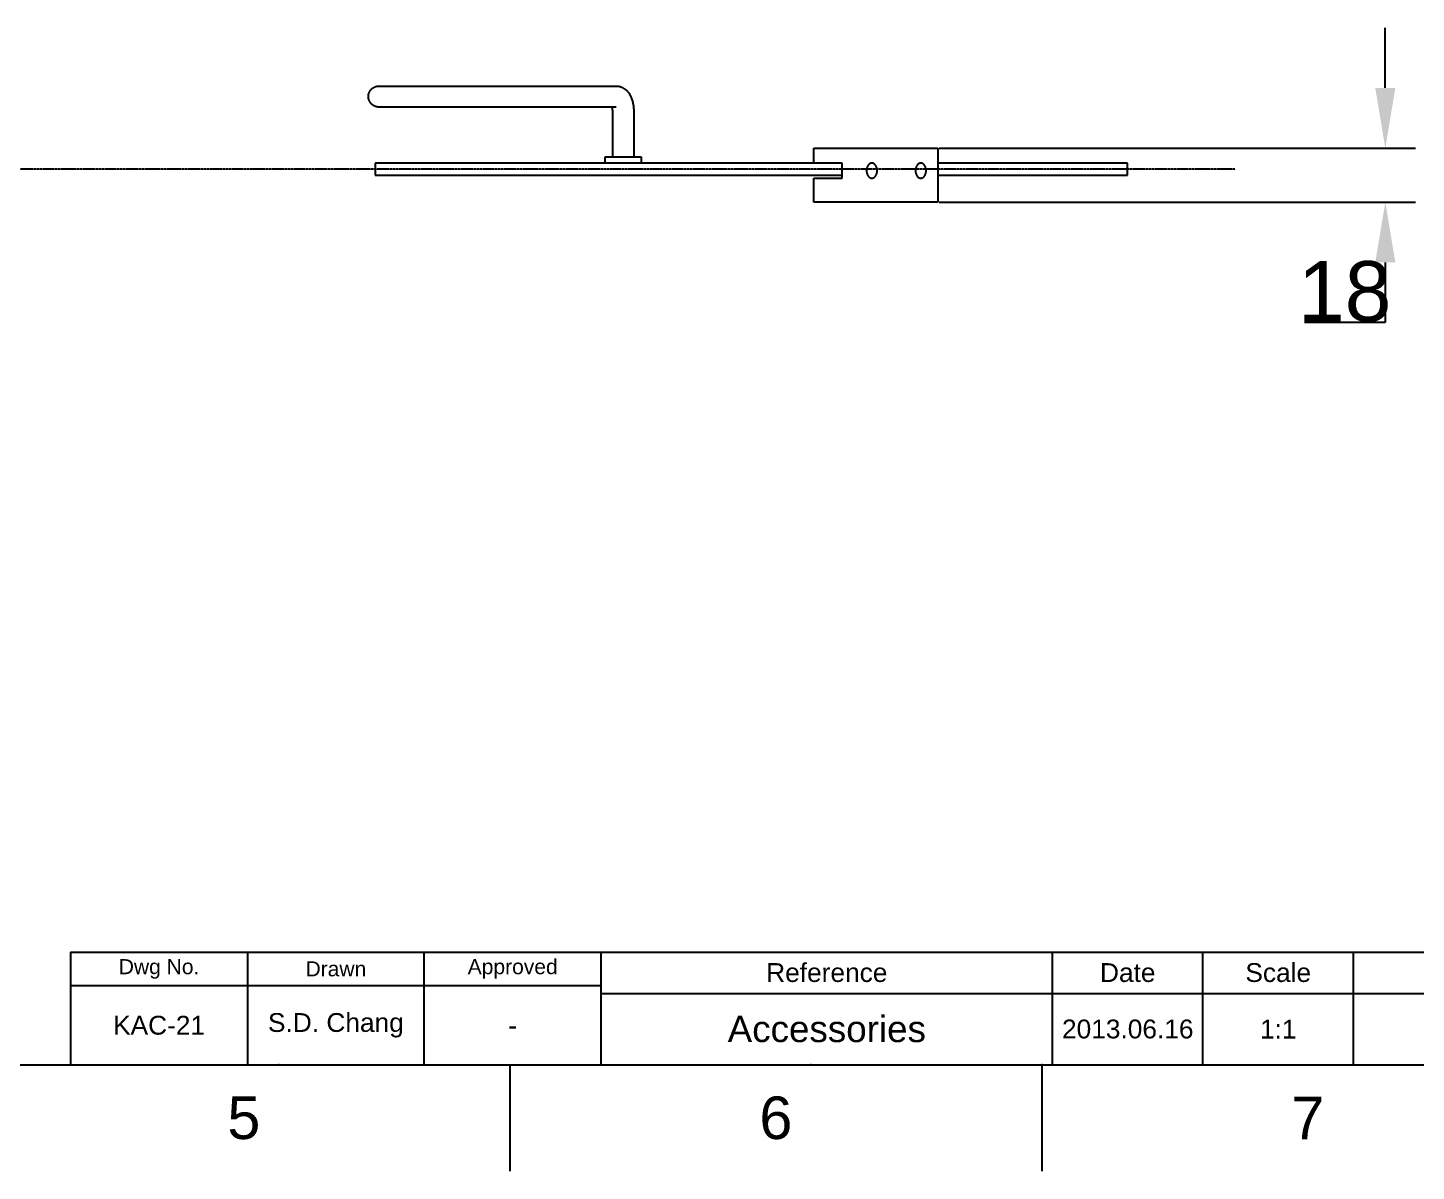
# Model space of a CAD drawing. Header units: millimetres. Extents: x 580 to 2065, y -13 to 1037.
# Drawn here: x 1338.9 to 1800.2, y -13.3 to 366.7 of the extents above; entities that cross this region are included whole.
import ezdxf

# ---------------------------------------------------------------- set-up
doc = ezdxf.new("R2010")
doc.units = ezdxf.units.MM
doc.header["$LTSCALE"] = 0.1
doc.linetypes.add('CENTER', pattern=[0.6, 0.375, -0.075, 0.075, -0.075])
for name, color, linetype in [('CEN', 1, 'CENTER'), ('DEFAULT', 7, 'Continuous'), ('FORM', 7, 'Continuous'), ('INLINE', 3, 'Continuous'), ('OUTLINE', 2, 'Continuous'), ('TEXT', 2, 'Continuous')]:
    doc.layers.add(name, color=color, linetype=linetype)
doc.styles.add('ARIAL', font='arial_0.ttf')
doc.styles.get("Standard").update_dxf_attribs({"font": 'arial_0.ttf'})
doc.dimstyles.new('DIMENSION STYLE 01', dxfattribs={"dimtxt": 20, "dimasz": 20, "dimexe": 10, "dimexo": 0.5, "dimgap": 0.09, "dimtad": 1, "dimtoh": 1, "dimdec": 0, "dimzin": 0, "dimdsep": 46, "dimtxsty": 'ARIAL', "dimcen": 0.5, "dimadec": 1, "dimazin": 0, "dimtfac": 1, "dimtdec": 4, "dimtofl": 0, "dimtmove": 0, "dimatfit": 3, "dimfxl": 1, "dimtolj": 1, "dimtzin": 0, "dimarcsym": 0})

# ---------------------------------------------------------------- blocks, each defined once
blk = doc.blocks.new('*D148')
at = {"layer": 'DEFAULT', "color": 0, "lineweight": -2, "transparency": 16777216}
for p, q in [((1789.93, 346.74), (1789.93, 366.74)), ((1641.74, 326.74), (1799.93, 326.74)), ((1641.74, 308.74), (1799.93, 308.74)), ((1789.93, 288.74), (1789.93, 268.74)), ((1789.93, 268.74), (1763.03, 268.74))]:
    blk.add_line(p, q, dxfattribs=at)
at = {"layer": 'DEFAULT', "color": 0, "transparency": 16777216}
for points in [[(1786.59, 346.74), (1793.26, 346.74), (1789.93, 326.74)], [(1786.59, 288.74), (1793.26, 288.74), (1789.93, 308.74)]]:
    blk.add_solid(points, dxfattribs=at)
at = {"layer": 'Defpoints', "color": 0, "transparency": 16777216}
for p in [(1641.24, 326.74), (1641.24, 308.74), (1789.93, 308.74)]:
    blk.add_point(p, dxfattribs=at)
at = {"layer": 'DEFAULT', "color": 0, "transparency": 16777216, "insert": (1776.43, 279.04), "char_height": 20, "attachment_point": 5, "style": 'ARIAL'}
blk.add_mtext('\\A1;18', dxfattribs=at)

msp = doc.modelspace()

# ---------------------------------------------------------------- linework, layer by layer
for p, q in [((615.21, 22.08), (2029.35, 22.08)), ((1499.05, 22.08), (1499.05, -13.27)), ((1675.82, 22.08), (1675.82, -13.27))]:
    msp.add_line(p, q)
for p in [(1422.28, 22.08), (1599.05, 22.08), (1675.82, 22.08)]:
    msp.add_point(p)
at = {"layer": 'CEN'}
msp.add_line((1740.09, 319.74), (959.51, 319.74), dxfattribs=at)
at = {"layer": 'DEFAULT'}
for p, q in [((1600.05, 321.74), (1600.05, 326.74)), ((1600.05, 326.74), (1641.24, 326.74)), ((1641.24, 326.74), (1641.24, 308.74)), ((1609.42, 321.74), (1454.29, 321.74)), ((1454.29, 321.74), (1454.29, 317.74)), ((1609.42, 321.74), (1600.05, 321.74)), ((1609.42, 317.74), (1609.42, 321.74)), ((1609.42, 316.74), (1609.42, 321.74)), ((1704.29, 321.74), (1641.24, 321.74)), ((1641.24, 321.74), (1641.24, 317.74)), ((1704.29, 317.74), (1704.29, 321.74)), ((1454.29, 317.74), (1609.42, 317.74)), ((1600.05, 308.74), (1600.05, 316.74)), ((1600.05, 316.74), (1609.42, 316.74)), ((1641.24, 317.74), (1704.29, 317.74)), ((1641.24, 308.74), (1600.05, 308.74))]:
    msp.add_line(p, q, dxfattribs=at)
at = {"layer": 'FORM'}
for p, q in [((1353.1, 59.58), (2029.35, 59.58)), ((1353.1, 59.58), (1353.1, 22.08)), ((1411.85, 59.58), (1411.85, 22.08)), ((1470.6, 22.08), (1470.6, 59.58)), ((1529.35, 22.08), (1529.35, 59.58)), ((1679.35, 22.08), (1679.35, 59.58)), ((1679.35, 22.08), (1679.35, 59.58)), ((1679.35, 22.08), (1679.35, 59.58)), ((1729.35, 22.08), (1729.35, 59.58)), ((1779.35, 22.08), (1779.35, 59.58)), ((1529.35, 48.33), (1353.1, 48.33)), ((1529.35, 45.83), (1879.35, 45.83))]:
    msp.add_line(p, q, dxfattribs=at)
at = {"layer": 'INLINE'}
for p, q in [((1452.73, 345.98), (1452.81, 346.08)), ((1452.81, 346.08), (1452.89, 346.17)), ((1452.89, 346.17), (1452.97, 346.26)), ((1452.97, 346.26), (1453.05, 346.35)), ((1453.05, 346.35), (1453.14, 346.43)), ((1453.14, 346.43), (1453.23, 346.51)), ((1453.23, 346.51), (1453.32, 346.59)), ((1453.32, 346.59), (1453.42, 346.66)), ((1453.42, 346.66), (1453.51, 346.74)), ((1453.51, 346.74), (1453.61, 346.8)), ((1453.61, 346.8), (1453.72, 346.87)), ((1453.72, 346.87), (1453.82, 346.93)), ((1453.82, 346.93), (1453.93, 346.99)), ((1453.93, 346.99), (1454.04, 347.04)), ((1454.04, 347.04), (1454.15, 347.09)), ((1454.15, 347.09), (1454.26, 347.14)), ((1454.26, 347.14), (1454.37, 347.18)), ((1454.37, 347.18), (1454.49, 347.22)), ((1454.49, 347.22), (1454.6, 347.25)), ((1454.6, 347.25), (1454.71, 347.28)), ((1454.71, 347.28), (1454.83, 347.31)), ((1454.83, 347.31), (1454.94, 347.33)), ((1454.94, 347.33), (1455.06, 347.35)), ((1455.06, 347.35), (1455.18, 347.36)), ((1455.18, 347.36), (1455.3, 347.37)), ((1455.3, 347.37), (1455.41, 347.38)), ((1455.41, 347.38), (1455.53, 347.38)), ((1455.53, 347.38), (1534.53, 347.38)), ((1534.53, 347.38), (1534.63, 347.37)), ((1534.63, 347.37), (1534.72, 347.37)), ((1534.72, 347.37), (1534.82, 347.36)), ((1534.82, 347.36), (1534.93, 347.35)), ((1534.93, 347.35), (1535.03, 347.33)), ((1535.03, 347.33), (1535.13, 347.32)), ((1535.13, 347.32), (1535.24, 347.3)), ((1535.24, 347.3), (1535.34, 347.28)), ((1535.34, 347.28), (1535.44, 347.25)), ((1535.44, 347.25), (1535.55, 347.23)), ((1535.55, 347.23), (1535.65, 347.2)), ((1535.65, 347.2), (1535.75, 347.17)), ((1535.75, 347.17), (1535.85, 347.14)), ((1535.85, 347.14), (1535.95, 347.11)), ((1535.95, 347.11), (1536.04, 347.07)), ((1536.04, 347.07), (1536.14, 347.03)), ((1536.14, 347.03), (1536.23, 346.99)), ((1536.23, 346.99), (1536.33, 346.95)), ((1536.33, 346.95), (1536.42, 346.91)), ((1536.42, 346.91), (1536.51, 346.86)), ((1536.51, 346.86), (1536.6, 346.82)), ((1536.6, 346.82), (1536.69, 346.77)), ((1536.69, 346.77), (1536.78, 346.72)), ((1536.78, 346.72), (1536.86, 346.66)), ((1536.86, 346.66), (1536.95, 346.61)), ((1536.95, 346.61), (1537.03, 346.55)), ((1537.03, 346.55), (1537.12, 346.5)), ((1537.12, 346.5), (1537.2, 346.44)), ((1537.2, 346.44), (1537.28, 346.38)), ((1537.28, 346.38), (1537.36, 346.31)), ((1537.36, 346.31), (1537.45, 346.25)), ((1537.45, 346.25), (1537.53, 346.18)), ((1537.53, 346.18), (1537.61, 346.11)), ((1537.61, 346.11), (1537.69, 346.03)), ((1537.69, 346.03), (1537.77, 345.96)), ((1452.03, 343.95), (1452.04, 344.07)), ((1452.03, 343.83), (1452.03, 343.95)), ((1452.04, 343.71), (1452.03, 343.83)), ((1452.04, 344.07), (1452.05, 344.19)), ((1452.04, 343.59), (1452.04, 343.71)), ((1452.06, 343.47), (1452.04, 343.59)), ((1452.05, 344.19), (1452.06, 344.31)), ((1452.06, 344.31), (1452.08, 344.43)), ((1452.07, 343.35), (1452.06, 343.47)), ((1452.09, 343.23), (1452.07, 343.35)), ((1452.08, 344.43), (1452.1, 344.55)), ((1452.12, 343.11), (1452.09, 343.23)), ((1452.1, 344.55), (1452.12, 344.67)), ((1452.12, 344.67), (1452.15, 344.79)), ((1452.15, 342.99), (1452.12, 343.11)), ((1452.15, 344.79), (1452.19, 344.91)), ((1452.18, 342.88), (1452.15, 342.99)), ((1452.21, 342.76), (1452.18, 342.88)), ((1452.19, 344.91), (1452.22, 345.02)), ((1452.26, 342.65), (1452.21, 342.76)), ((1452.22, 345.02), (1452.27, 345.14)), ((1452.3, 342.53), (1452.26, 342.65)), ((1452.27, 345.14), (1452.31, 345.25)), ((1452.35, 342.42), (1452.3, 342.53)), ((1452.31, 345.25), (1452.36, 345.36)), ((1452.4, 342.31), (1452.35, 342.42)), ((1452.36, 345.36), (1452.41, 345.47)), ((1452.46, 342.21), (1452.4, 342.31)), ((1452.41, 345.47), (1452.47, 345.57)), ((1452.52, 342.1), (1452.46, 342.21)), ((1452.47, 345.57), (1452.53, 345.68)), ((1452.58, 342), (1452.52, 342.1)), ((1452.53, 345.68), (1452.59, 345.78)), ((1452.65, 341.9), (1452.58, 342)), ((1452.59, 345.78), (1452.66, 345.88)), ((1452.72, 341.8), (1452.65, 341.9)), ((1452.66, 345.88), (1452.73, 345.98)), ((1452.79, 341.7), (1452.72, 341.8)), ((1452.87, 341.61), (1452.79, 341.7)), ((1452.95, 341.52), (1452.87, 341.61)), ((1453.03, 341.43), (1452.95, 341.52)), ((1453.12, 341.34), (1453.03, 341.43)), ((1537.77, 345.96), (1537.85, 345.88)), ((1537.85, 345.88), (1537.92, 345.81)), ((1537.92, 345.81), (1537.99, 345.73)), ((1537.99, 345.73), (1538.07, 345.65)), ((1538.07, 345.65), (1538.14, 345.57)), ((1538.14, 345.57), (1538.28, 345.4)), ((1538.28, 345.4), (1538.41, 345.23)), ((1538.41, 345.23), (1538.54, 345.06)), ((1538.54, 345.06), (1538.67, 344.86)), ((1538.67, 344.86), (1538.79, 344.66)), ((1538.79, 344.66), (1538.91, 344.45)), ((1538.91, 344.45), (1539.03, 344.25)), ((1539.03, 344.25), (1539.13, 344.04)), ((1539.13, 344.04), (1539.23, 343.82)), ((1539.23, 343.82), (1539.33, 343.6)), ((1539.33, 343.6), (1539.42, 343.38)), ((1539.42, 343.38), (1539.51, 343.14)), ((1539.51, 343.14), (1539.6, 342.89)), ((1539.6, 342.89), (1539.68, 342.63)), ((1539.68, 342.63), (1539.75, 342.38)), ((1539.75, 342.38), (1539.82, 342.12)), ((1539.82, 342.12), (1539.88, 341.87)), ((1539.88, 341.87), (1539.94, 341.61)), ((1539.94, 341.61), (1539.99, 341.35)), ((1453.21, 341.26), (1453.12, 341.34)), ((1453.3, 341.18), (1453.21, 341.26)), ((1453.39, 341.11), (1453.3, 341.18)), ((1453.49, 341.04), (1453.39, 341.11)), ((1453.59, 340.97), (1453.49, 341.04)), ((1453.69, 340.9), (1453.59, 340.97)), ((1453.79, 340.84), (1453.69, 340.9)), ((1453.9, 340.78), (1453.79, 340.84)), ((1454.01, 340.73), (1453.9, 340.78)), ((1454.12, 340.67), (1454.01, 340.73)), ((1454.23, 340.63), (1454.12, 340.67)), ((1454.34, 340.58), (1454.23, 340.63)), ((1454.46, 340.55), (1454.34, 340.58)), ((1454.57, 340.51), (1454.46, 340.55)), ((1454.69, 340.48), (1454.57, 340.51)), ((1454.81, 340.45), (1454.69, 340.48)), ((1454.93, 340.43), (1454.81, 340.45)), ((1455.05, 340.41), (1454.93, 340.43)), ((1455.17, 340.4), (1455.05, 340.41)), ((1455.29, 340.39), (1455.17, 340.4)), ((1455.41, 340.38), (1455.29, 340.39)), ((1455.53, 340.38), (1455.41, 340.38)), ((1534.37, 340.38), (1455.53, 340.38)), ((1533.07, 340.25), (1533.04, 340.38)), ((1533.1, 340.11), (1533.07, 340.25)), ((1533.12, 340.01), (1533.1, 340.11)), ((1533.13, 339.91), (1533.12, 340.01)), ((1533.16, 339.7), (1533.13, 339.91)), ((1533.18, 339.56), (1533.16, 339.7)), ((1533.19, 339.42), (1533.18, 339.56)), ((1533.2, 339.28), (1533.19, 339.42)), ((1533.2, 339.14), (1533.2, 339.28)), ((1533.21, 338.97), (1533.2, 339.14)), ((1533.21, 323.88), (1533.21, 338.97)), ((1539.99, 341.35), (1540.04, 341.07)), ((1540.04, 341.07), (1540.08, 340.78)), ((1540.08, 340.78), (1540.12, 340.5)), ((1540.12, 340.5), (1540.15, 340.21)), ((1540.15, 340.21), (1540.17, 339.92)), ((1540.17, 339.92), (1540.19, 339.64)), ((1540.19, 339.64), (1540.2, 339.35)), ((1540.2, 339.35), (1540.21, 323.88)), ((1530.71, 321.74), (1530.71, 323.88)), ((1530.71, 323.88), (1530.71, 323.88)), ((1530.71, 323.88), (1542.71, 323.88)), ((1542.71, 323.88), (1542.71, 321.74))]:
    msp.add_line(p, q, dxfattribs=at)
at = {"layer": 'OUTLINE'}
for p, q in [((1617.56, 319.48), (1617.55, 319.36)), ((1617.55, 319.36), (1617.55, 319.25)), ((1617.55, 319.25), (1617.55, 319.14)), ((1617.55, 319.14), (1617.56, 319.03)), ((1617.57, 319.59), (1617.56, 319.48)), ((1617.56, 319.03), (1617.57, 318.91)), ((1617.58, 319.71), (1617.57, 319.59)), ((1617.57, 318.91), (1617.58, 318.8)), ((1617.6, 319.82), (1617.58, 319.71)), ((1617.58, 318.8), (1617.6, 318.68)), ((1617.61, 319.88), (1617.6, 319.82)), ((1617.6, 318.68), (1617.61, 318.62)), ((1617.62, 319.94), (1617.61, 319.88)), ((1617.61, 318.62), (1617.62, 318.57)), ((1617.63, 320), (1617.62, 319.94)), ((1617.62, 318.57), (1617.63, 318.51)), ((1617.64, 320.06), (1617.63, 320)), ((1617.63, 318.51), (1617.64, 318.45)), ((1617.66, 320.12), (1617.64, 320.06)), ((1617.64, 318.45), (1617.66, 318.39)), ((1617.67, 320.17), (1617.66, 320.12)), ((1617.66, 318.39), (1617.67, 318.33)), ((1617.69, 320.23), (1617.67, 320.17)), ((1617.67, 318.33), (1617.69, 318.28)), ((1617.71, 320.29), (1617.69, 320.23)), ((1617.73, 320.35), (1617.71, 320.29)), ((1617.75, 320.4), (1617.73, 320.35)), ((1617.77, 320.46), (1617.75, 320.4)), ((1617.79, 320.51), (1617.77, 320.46)), ((1617.81, 320.57), (1617.79, 320.51)), ((1617.84, 320.62), (1617.81, 320.57)), ((1617.86, 320.67), (1617.84, 320.62)), ((1617.89, 320.73), (1617.86, 320.67)), ((1617.92, 320.78), (1617.89, 320.73)), ((1617.94, 320.83), (1617.92, 320.78)), ((1617.97, 320.88), (1617.94, 320.83)), ((1618, 320.93), (1617.97, 320.88)), ((1618.04, 320.97), (1618, 320.93)), ((1618.07, 321.02), (1618.04, 320.97)), ((1618.1, 321.07), (1618.07, 321.02)), ((1618.13, 321.11), (1618.1, 321.07)), ((1618.17, 321.15), (1618.13, 321.11)), ((1618.2, 321.19), (1618.17, 321.15)), ((1618.24, 321.23), (1618.2, 321.19)), ((1618.27, 321.27), (1618.24, 321.23)), ((1618.31, 321.31), (1618.27, 321.27)), ((1618.35, 321.35), (1618.31, 321.31)), ((1618.39, 321.38), (1618.35, 321.35)), ((1618.43, 321.41), (1618.39, 321.38)), ((1618.47, 321.44), (1618.43, 321.41)), ((1618.51, 321.47), (1618.47, 321.44)), ((1618.54, 321.5), (1618.51, 321.47)), ((1618.59, 321.53), (1618.54, 321.5)), ((1618.63, 321.55), (1618.59, 321.53)), ((1618.67, 321.58), (1618.63, 321.55)), ((1618.71, 321.6), (1618.67, 321.58)), ((1618.75, 321.62), (1618.71, 321.6)), ((1618.79, 321.64), (1618.75, 321.62)), ((1618.83, 321.66), (1618.79, 321.64)), ((1618.87, 321.67), (1618.83, 321.66)), ((1618.91, 321.69), (1618.87, 321.67)), ((1618.95, 321.7), (1618.91, 321.69)), ((1619, 321.71), (1618.95, 321.7)), ((1619.04, 321.72), (1619, 321.71)), ((1619.08, 321.73), (1619.04, 321.72)), ((1619.12, 321.74), (1619.08, 321.73)), ((1619.16, 321.74), (1619.12, 321.74)), ((1619.2, 321.75), (1619.16, 321.74)), ((1619.24, 321.75), (1619.2, 321.75)), ((1619.28, 321.75), (1619.24, 321.75)), ((1619.32, 321.75), (1619.28, 321.75)), ((1619.36, 321.75), (1619.32, 321.75)), ((1619.4, 321.75), (1619.36, 321.75)), ((1619.44, 321.75), (1619.4, 321.75)), ((1619.48, 321.74), (1619.44, 321.75)), ((1619.52, 321.74), (1619.48, 321.74)), ((1619.56, 321.73), (1619.52, 321.74)), ((1619.6, 321.72), (1619.56, 321.73)), ((1619.64, 321.71), (1619.6, 321.72)), ((1619.68, 321.7), (1619.64, 321.71)), ((1619.72, 321.69), (1619.68, 321.7)), ((1619.76, 321.67), (1619.72, 321.69)), ((1619.8, 321.66), (1619.76, 321.67)), ((1619.84, 321.64), (1619.8, 321.66)), ((1619.89, 321.62), (1619.84, 321.64)), ((1619.93, 321.6), (1619.89, 321.62)), ((1619.97, 321.58), (1619.93, 321.6)), ((1620.01, 321.55), (1619.97, 321.58)), ((1620.05, 321.53), (1620.01, 321.55)), ((1620.09, 321.5), (1620.05, 321.53)), ((1620.13, 321.47), (1620.09, 321.5)), ((1620.17, 321.44), (1620.13, 321.47)), ((1620.21, 321.41), (1620.17, 321.44)), ((1620.25, 321.38), (1620.21, 321.41)), ((1620.28, 321.35), (1620.25, 321.38)), ((1620.32, 321.31), (1620.28, 321.35)), ((1620.36, 321.27), (1620.32, 321.31)), ((1620.4, 321.23), (1620.36, 321.27)), ((1620.43, 321.19), (1620.4, 321.23)), ((1620.47, 321.15), (1620.43, 321.19)), ((1620.5, 321.11), (1620.47, 321.15)), ((1620.53, 321.07), (1620.5, 321.11)), ((1620.57, 321.02), (1620.53, 321.07)), ((1620.6, 320.97), (1620.57, 321.02)), ((1620.63, 320.93), (1620.6, 320.97)), ((1620.66, 320.88), (1620.63, 320.93)), ((1620.69, 320.83), (1620.66, 320.88)), ((1620.72, 320.78), (1620.69, 320.83)), ((1620.74, 320.73), (1620.72, 320.78)), ((1620.77, 320.67), (1620.74, 320.73)), ((1620.8, 320.62), (1620.77, 320.67)), ((1620.82, 320.57), (1620.8, 320.62)), ((1620.84, 320.51), (1620.82, 320.57)), ((1620.87, 320.46), (1620.84, 320.51)), ((1620.89, 320.4), (1620.87, 320.46)), ((1620.91, 320.35), (1620.89, 320.4)), ((1620.93, 320.29), (1620.91, 320.35)), ((1620.94, 320.23), (1620.93, 320.29)), ((1620.96, 320.17), (1620.94, 320.23)), ((1620.94, 318.28), (1620.96, 318.33)), ((1620.98, 320.12), (1620.96, 320.17)), ((1620.96, 318.33), (1620.98, 318.39)), ((1620.99, 320.06), (1620.98, 320.12)), ((1620.98, 318.39), (1620.99, 318.45)), ((1621, 320), (1620.99, 320.06)), ((1620.99, 318.45), (1621, 318.51)), ((1621.02, 319.94), (1621, 320)), ((1621, 318.51), (1621.02, 318.57)), ((1621.03, 319.88), (1621.02, 319.94)), ((1621.02, 318.57), (1621.03, 318.62)), ((1621.04, 319.82), (1621.03, 319.88)), ((1621.03, 318.62), (1621.04, 318.68)), ((1621.06, 319.71), (1621.04, 319.82)), ((1621.04, 318.68), (1621.06, 318.8)), ((1621.07, 319.59), (1621.06, 319.71)), ((1621.06, 318.8), (1621.07, 318.91)), ((1621.08, 319.48), (1621.07, 319.59)), ((1621.07, 318.91), (1621.08, 319.03)), ((1621.08, 319.36), (1621.08, 319.48)), ((1621.08, 319.25), (1621.08, 319.36)), ((1621.08, 319.14), (1621.08, 319.25)), ((1621.08, 319.03), (1621.08, 319.14)), ((1633.82, 319.48), (1633.81, 319.36)), ((1633.81, 319.36), (1633.81, 319.25)), ((1633.81, 319.25), (1633.81, 319.14)), ((1633.81, 319.14), (1633.82, 319.03)), ((1633.83, 319.59), (1633.82, 319.48)), ((1633.82, 319.03), (1633.83, 318.91)), ((1633.84, 319.71), (1633.83, 319.59)), ((1633.83, 318.91), (1633.84, 318.8)), ((1633.86, 319.82), (1633.84, 319.71)), ((1633.84, 318.8), (1633.86, 318.68)), ((1633.87, 319.88), (1633.86, 319.82)), ((1633.86, 318.68), (1633.87, 318.62)), ((1633.88, 319.94), (1633.87, 319.88)), ((1633.87, 318.62), (1633.88, 318.57)), ((1633.89, 320), (1633.88, 319.94)), ((1633.88, 318.57), (1633.89, 318.51)), ((1633.91, 320.06), (1633.89, 320)), ((1633.89, 318.51), (1633.91, 318.45)), ((1633.92, 320.12), (1633.91, 320.06)), ((1633.91, 318.45), (1633.92, 318.39)), ((1633.94, 320.17), (1633.92, 320.12)), ((1633.92, 318.39), (1633.94, 318.33)), ((1633.95, 320.23), (1633.94, 320.17)), ((1633.94, 318.33), (1633.95, 318.28)), ((1633.97, 320.29), (1633.95, 320.23)), ((1633.99, 320.35), (1633.97, 320.29)), ((1634.01, 320.4), (1633.99, 320.35)), ((1634.03, 320.46), (1634.01, 320.4)), ((1634.05, 320.51), (1634.03, 320.46)), ((1634.08, 320.57), (1634.05, 320.51)), ((1634.1, 320.62), (1634.08, 320.57)), ((1634.13, 320.67), (1634.1, 320.62)), ((1634.15, 320.73), (1634.13, 320.67)), ((1634.18, 320.78), (1634.15, 320.73)), ((1634.21, 320.83), (1634.18, 320.78)), ((1634.24, 320.88), (1634.21, 320.83)), ((1634.27, 320.93), (1634.24, 320.88)), ((1634.3, 320.97), (1634.27, 320.93)), ((1634.33, 321.02), (1634.3, 320.97)), ((1634.36, 321.07), (1634.33, 321.02)), ((1634.4, 321.11), (1634.36, 321.07)), ((1634.43, 321.15), (1634.4, 321.11)), ((1634.47, 321.19), (1634.43, 321.15)), ((1634.5, 321.23), (1634.47, 321.19)), ((1634.54, 321.27), (1634.5, 321.23)), ((1634.58, 321.31), (1634.54, 321.27)), ((1634.61, 321.35), (1634.58, 321.31)), ((1634.65, 321.38), (1634.61, 321.35)), ((1634.69, 321.41), (1634.65, 321.38)), ((1634.73, 321.44), (1634.69, 321.41)), ((1634.77, 321.47), (1634.73, 321.44)), ((1634.81, 321.5), (1634.77, 321.47)), ((1634.85, 321.53), (1634.81, 321.5)), ((1634.89, 321.55), (1634.85, 321.53)), ((1634.93, 321.58), (1634.89, 321.55)), ((1634.97, 321.6), (1634.93, 321.58)), ((1635.01, 321.62), (1634.97, 321.6)), ((1635.05, 321.64), (1635.01, 321.62)), ((1635.09, 321.66), (1635.05, 321.64)), ((1635.14, 321.67), (1635.09, 321.66)), ((1635.18, 321.69), (1635.14, 321.67)), ((1635.22, 321.7), (1635.18, 321.69)), ((1635.26, 321.71), (1635.22, 321.7)), ((1635.3, 321.72), (1635.26, 321.71)), ((1635.34, 321.73), (1635.3, 321.72)), ((1635.38, 321.74), (1635.34, 321.73)), ((1635.42, 321.74), (1635.38, 321.74)), ((1635.46, 321.75), (1635.42, 321.74)), ((1635.5, 321.75), (1635.46, 321.75)), ((1635.54, 321.75), (1635.5, 321.75)), ((1635.58, 321.75), (1635.54, 321.75)), ((1635.62, 321.75), (1635.58, 321.75)), ((1635.66, 321.75), (1635.62, 321.75)), ((1635.7, 321.75), (1635.66, 321.75)), ((1635.74, 321.74), (1635.7, 321.75)), ((1635.78, 321.74), (1635.74, 321.74)), ((1635.82, 321.73), (1635.78, 321.74)), ((1635.86, 321.72), (1635.82, 321.73)), ((1635.9, 321.71), (1635.86, 321.72)), ((1635.94, 321.7), (1635.9, 321.71)), ((1635.98, 321.69), (1635.94, 321.7)), ((1636.03, 321.67), (1635.98, 321.69)), ((1636.07, 321.66), (1636.03, 321.67)), ((1636.11, 321.64), (1636.07, 321.66)), ((1636.15, 321.62), (1636.11, 321.64)), ((1636.19, 321.6), (1636.15, 321.62)), ((1636.23, 321.58), (1636.19, 321.6)), ((1636.27, 321.55), (1636.23, 321.58)), ((1636.31, 321.53), (1636.27, 321.55)), ((1636.35, 321.5), (1636.31, 321.53)), ((1636.39, 321.47), (1636.35, 321.5)), ((1636.43, 321.44), (1636.39, 321.47)), ((1636.47, 321.41), (1636.43, 321.44)), ((1636.51, 321.38), (1636.47, 321.41)), ((1636.55, 321.35), (1636.51, 321.38)), ((1636.59, 321.31), (1636.55, 321.35)), ((1636.62, 321.27), (1636.59, 321.31)), ((1636.66, 321.23), (1636.62, 321.27)), ((1636.69, 321.19), (1636.66, 321.23)), ((1636.73, 321.15), (1636.69, 321.19)), ((1636.76, 321.11), (1636.73, 321.15)), ((1636.8, 321.07), (1636.76, 321.11)), ((1636.83, 321.02), (1636.8, 321.07)), ((1636.86, 320.97), (1636.83, 321.02)), ((1636.89, 320.93), (1636.86, 320.97)), ((1636.92, 320.88), (1636.89, 320.93)), ((1636.95, 320.83), (1636.92, 320.88)), ((1636.98, 320.78), (1636.95, 320.83)), ((1637.01, 320.73), (1636.98, 320.78)), ((1637.03, 320.67), (1637.01, 320.73)), ((1637.06, 320.62), (1637.03, 320.67)), ((1637.08, 320.57), (1637.06, 320.62)), ((1637.11, 320.51), (1637.08, 320.57)), ((1637.13, 320.46), (1637.11, 320.51)), ((1637.15, 320.4), (1637.13, 320.46)), ((1637.17, 320.35), (1637.15, 320.4)), ((1637.19, 320.29), (1637.17, 320.35)), ((1637.21, 320.23), (1637.19, 320.29)), ((1637.22, 320.17), (1637.21, 320.23)), ((1637.21, 318.28), (1637.22, 318.33)), ((1637.24, 320.12), (1637.22, 320.17)), ((1637.22, 318.33), (1637.24, 318.39)), ((1637.25, 320.06), (1637.24, 320.12)), ((1637.24, 318.39), (1637.25, 318.45)), ((1637.27, 320), (1637.25, 320.06)), ((1637.25, 318.45), (1637.27, 318.51)), ((1637.28, 319.94), (1637.27, 320)), ((1637.27, 318.51), (1637.28, 318.57)), ((1637.29, 319.88), (1637.28, 319.94)), ((1637.28, 318.57), (1637.29, 318.62)), ((1637.3, 319.82), (1637.29, 319.88)), ((1637.29, 318.62), (1637.3, 318.68)), ((1637.32, 319.71), (1637.3, 319.82)), ((1637.3, 318.68), (1637.32, 318.8)), ((1637.33, 319.59), (1637.32, 319.71)), ((1637.32, 318.8), (1637.33, 318.91)), ((1637.34, 319.48), (1637.33, 319.59)), ((1637.33, 318.91), (1637.34, 319.03)), ((1637.35, 319.36), (1637.34, 319.48)), ((1637.34, 319.03), (1637.35, 319.14)), ((1637.35, 319.25), (1637.35, 319.36)), ((1637.35, 319.14), (1637.35, 319.25)), ((1617.69, 318.28), (1617.71, 318.22)), ((1617.71, 318.22), (1617.73, 318.16)), ((1617.73, 318.16), (1617.75, 318.11)), ((1617.75, 318.11), (1617.77, 318.05)), ((1617.77, 318.05), (1617.79, 317.99)), ((1617.79, 317.99), (1617.81, 317.94)), ((1617.81, 317.94), (1617.84, 317.89)), ((1617.84, 317.89), (1617.86, 317.83)), ((1617.86, 317.83), (1617.89, 317.78)), ((1617.89, 317.78), (1617.92, 317.73)), ((1617.92, 317.73), (1617.94, 317.68)), ((1617.94, 317.68), (1617.97, 317.63)), ((1617.97, 317.63), (1618, 317.58)), ((1618, 317.58), (1618.04, 317.53)), ((1618.04, 317.53), (1618.07, 317.49)), ((1618.07, 317.49), (1618.1, 317.44)), ((1618.1, 317.44), (1618.13, 317.4)), ((1618.13, 317.4), (1618.17, 317.35)), ((1618.17, 317.35), (1618.2, 317.31)), ((1618.2, 317.31), (1618.24, 317.27)), ((1618.24, 317.27), (1618.27, 317.23)), ((1618.27, 317.23), (1618.31, 317.2)), ((1618.31, 317.2), (1618.35, 317.16)), ((1618.35, 317.16), (1618.39, 317.13)), ((1618.39, 317.13), (1618.43, 317.09)), ((1618.43, 317.09), (1618.47, 317.06)), ((1618.47, 317.06), (1618.51, 317.03)), ((1618.51, 317.03), (1618.54, 317)), ((1618.54, 317), (1618.59, 316.98)), ((1618.59, 316.98), (1618.63, 316.95)), ((1618.63, 316.95), (1618.67, 316.93)), ((1618.67, 316.93), (1618.71, 316.91)), ((1618.71, 316.91), (1618.75, 316.89)), ((1618.75, 316.89), (1618.79, 316.87)), ((1618.79, 316.87), (1618.83, 316.85)), ((1618.83, 316.85), (1618.87, 316.83)), ((1618.87, 316.83), (1618.91, 316.82)), ((1618.91, 316.82), (1618.95, 316.81)), ((1618.95, 316.81), (1619, 316.8)), ((1619, 316.8), (1619.04, 316.79)), ((1619.04, 316.79), (1619.08, 316.78)), ((1619.08, 316.78), (1619.12, 316.77)), ((1619.12, 316.77), (1619.16, 316.76)), ((1619.16, 316.76), (1619.2, 316.76)), ((1619.2, 316.76), (1619.24, 316.76)), ((1619.24, 316.76), (1619.28, 316.75)), ((1619.28, 316.75), (1619.32, 316.75)), ((1619.32, 316.75), (1619.36, 316.75)), ((1619.36, 316.75), (1619.4, 316.76)), ((1619.4, 316.76), (1619.44, 316.76)), ((1619.44, 316.76), (1619.48, 316.76)), ((1619.48, 316.76), (1619.52, 316.77)), ((1619.52, 316.77), (1619.56, 316.78)), ((1619.56, 316.78), (1619.6, 316.79)), ((1619.6, 316.79), (1619.64, 316.8)), ((1619.64, 316.8), (1619.68, 316.81)), ((1619.68, 316.81), (1619.72, 316.82)), ((1619.72, 316.82), (1619.76, 316.83)), ((1619.76, 316.83), (1619.8, 316.85)), ((1619.8, 316.85), (1619.84, 316.87)), ((1619.84, 316.87), (1619.89, 316.89)), ((1619.89, 316.89), (1619.93, 316.91)), ((1619.93, 316.91), (1619.97, 316.93)), ((1619.97, 316.93), (1620.01, 316.95)), ((1620.01, 316.95), (1620.05, 316.98)), ((1620.05, 316.98), (1620.09, 317)), ((1620.09, 317), (1620.13, 317.03)), ((1620.13, 317.03), (1620.17, 317.06)), ((1620.17, 317.06), (1620.21, 317.09)), ((1620.21, 317.09), (1620.25, 317.13)), ((1620.25, 317.13), (1620.28, 317.16)), ((1620.28, 317.16), (1620.32, 317.2)), ((1620.32, 317.2), (1620.36, 317.23)), ((1620.36, 317.23), (1620.4, 317.27)), ((1620.4, 317.27), (1620.43, 317.31)), ((1620.43, 317.31), (1620.47, 317.35)), ((1620.47, 317.35), (1620.5, 317.4)), ((1620.5, 317.4), (1620.53, 317.44)), ((1620.53, 317.44), (1620.57, 317.49)), ((1620.57, 317.49), (1620.6, 317.53)), ((1620.6, 317.53), (1620.63, 317.58)), ((1620.63, 317.58), (1620.66, 317.63)), ((1620.66, 317.63), (1620.69, 317.68)), ((1620.69, 317.68), (1620.72, 317.73)), ((1620.72, 317.73), (1620.74, 317.78)), ((1620.74, 317.78), (1620.77, 317.83)), ((1620.77, 317.83), (1620.8, 317.89)), ((1620.8, 317.89), (1620.82, 317.94)), ((1620.82, 317.94), (1620.84, 317.99)), ((1620.84, 317.99), (1620.87, 318.05)), ((1620.87, 318.05), (1620.89, 318.11)), ((1620.89, 318.11), (1620.91, 318.16)), ((1620.91, 318.16), (1620.93, 318.22)), ((1620.93, 318.22), (1620.94, 318.28)), ((1633.95, 318.28), (1633.97, 318.22)), ((1633.97, 318.22), (1633.99, 318.16)), ((1633.99, 318.16), (1634.01, 318.11)), ((1634.01, 318.11), (1634.03, 318.05)), ((1634.03, 318.05), (1634.05, 317.99)), ((1634.05, 317.99), (1634.08, 317.94)), ((1634.08, 317.94), (1634.1, 317.89)), ((1634.1, 317.89), (1634.13, 317.83)), ((1634.13, 317.83), (1634.15, 317.78)), ((1634.15, 317.78), (1634.18, 317.73)), ((1634.18, 317.73), (1634.21, 317.68)), ((1634.21, 317.68), (1634.24, 317.63)), ((1634.24, 317.63), (1634.27, 317.58)), ((1634.27, 317.58), (1634.3, 317.53)), ((1634.3, 317.53), (1634.33, 317.49)), ((1634.33, 317.49), (1634.36, 317.44)), ((1634.36, 317.44), (1634.4, 317.4)), ((1634.4, 317.4), (1634.43, 317.35)), ((1634.43, 317.35), (1634.47, 317.31)), ((1634.47, 317.31), (1634.5, 317.27)), ((1634.5, 317.27), (1634.54, 317.23)), ((1634.54, 317.23), (1634.58, 317.2)), ((1634.58, 317.2), (1634.61, 317.16)), ((1634.61, 317.16), (1634.65, 317.13)), ((1634.65, 317.13), (1634.69, 317.09)), ((1634.69, 317.09), (1634.73, 317.06)), ((1634.73, 317.06), (1634.77, 317.03)), ((1634.77, 317.03), (1634.81, 317)), ((1634.81, 317), (1634.85, 316.98)), ((1634.85, 316.98), (1634.89, 316.95)), ((1634.89, 316.95), (1634.93, 316.93)), ((1634.93, 316.93), (1634.97, 316.91)), ((1634.97, 316.91), (1635.01, 316.89)), ((1635.01, 316.89), (1635.05, 316.87)), ((1635.05, 316.87), (1635.09, 316.85)), ((1635.09, 316.85), (1635.14, 316.83)), ((1635.14, 316.83), (1635.18, 316.82)), ((1635.18, 316.82), (1635.22, 316.81)), ((1635.22, 316.81), (1635.26, 316.8)), ((1635.26, 316.8), (1635.3, 316.79)), ((1635.3, 316.79), (1635.34, 316.78)), ((1635.34, 316.78), (1635.38, 316.77)), ((1635.38, 316.77), (1635.42, 316.76)), ((1635.42, 316.76), (1635.46, 316.76)), ((1635.46, 316.76), (1635.5, 316.76)), ((1635.5, 316.76), (1635.54, 316.75)), ((1635.54, 316.75), (1635.58, 316.75)), ((1635.58, 316.75), (1635.62, 316.75)), ((1635.62, 316.75), (1635.66, 316.76)), ((1635.66, 316.76), (1635.7, 316.76)), ((1635.7, 316.76), (1635.74, 316.76)), ((1635.74, 316.76), (1635.78, 316.77)), ((1635.78, 316.77), (1635.82, 316.78)), ((1635.82, 316.78), (1635.86, 316.79)), ((1635.86, 316.79), (1635.9, 316.8)), ((1635.9, 316.8), (1635.94, 316.81)), ((1635.94, 316.81), (1635.98, 316.82)), ((1635.98, 316.82), (1636.03, 316.83)), ((1636.03, 316.83), (1636.07, 316.85)), ((1636.07, 316.85), (1636.11, 316.87)), ((1636.11, 316.87), (1636.15, 316.89)), ((1636.15, 316.89), (1636.19, 316.91)), ((1636.19, 316.91), (1636.23, 316.93)), ((1636.23, 316.93), (1636.27, 316.95)), ((1636.27, 316.95), (1636.31, 316.98)), ((1636.31, 316.98), (1636.35, 317)), ((1636.35, 317), (1636.39, 317.03)), ((1636.39, 317.03), (1636.43, 317.06)), ((1636.43, 317.06), (1636.47, 317.09)), ((1636.47, 317.09), (1636.51, 317.13)), ((1636.51, 317.13), (1636.55, 317.16)), ((1636.55, 317.16), (1636.59, 317.2)), ((1636.59, 317.2), (1636.62, 317.23)), ((1636.62, 317.23), (1636.66, 317.27)), ((1636.66, 317.27), (1636.69, 317.31)), ((1636.69, 317.31), (1636.73, 317.35)), ((1636.73, 317.35), (1636.76, 317.4)), ((1636.76, 317.4), (1636.8, 317.44)), ((1636.8, 317.44), (1636.83, 317.49)), ((1636.83, 317.49), (1636.86, 317.53)), ((1636.86, 317.53), (1636.89, 317.58)), ((1636.89, 317.58), (1636.92, 317.63)), ((1636.92, 317.63), (1636.95, 317.68)), ((1636.95, 317.68), (1636.98, 317.73)), ((1636.98, 317.73), (1637.01, 317.78)), ((1637.01, 317.78), (1637.03, 317.83)), ((1637.03, 317.83), (1637.06, 317.89)), ((1637.06, 317.89), (1637.08, 317.94)), ((1637.08, 317.94), (1637.11, 317.99)), ((1637.11, 317.99), (1637.13, 318.05)), ((1637.13, 318.05), (1637.15, 318.11)), ((1637.15, 318.11), (1637.17, 318.16)), ((1637.17, 318.16), (1637.19, 318.22)), ((1637.19, 318.22), (1637.21, 318.28))]:
    msp.add_line(p, q, dxfattribs=at)
at = {"layer": 'TEXT'}
msp.add_point((1470.6, 48.33), dxfattribs=at)

# ---------------------------------------------------------------- texts
at = {"char_height": 14.14, "attachment_point": 5}
for s, insert in [('5', (1410.66, 4.4)), ('6', (1587.43, 4.4)), ('7', (1764.2, 4.4))]:
    msp.add_mtext_dynamic_manual_height_columns(s, width=50, gutter_width=12.5, heights=[0], dxfattribs=dict(at, insert=insert))
at = {"layer": 'TEXT', "attachment_point": 5}
for s, width, insert, char_height in [('Dwg No.', 44.2361, (1382.48, 53.96), 5), ('Drawn', 23.5, (1441.23, 53.96), 5), ('Approved', 23.5, (1499.98, 53.96), 5), ('Reference', 60, (1604.35, 52.71), 6.25), ('Date', 20, (1704.35, 52.71), 6.25), ('Scale', 20, (1754.35, 52.71), 6.25), ('KAC-21', 23.5, (1382.48, 35.21), 6.25), ('S.D. Chang', 46.4141, (1441.23, 35.21), 6.25), ('Accessories', 128.2482, (1604.35, 33.96), 8.75), ('2013.06.16', 20, (1704.35, 33.96), 6.25), ('1:1', 20, (1754.35, 33.96), 6.25), ('-', 23.5, (1499.98, 35.21), 6.25)]:
    msp.add_mtext_dynamic_manual_height_columns(s, width=width, gutter_width=12.5, heights=[0], dxfattribs=dict(at, insert=insert, char_height=char_height))

# ---------------------------------------------------------------- dimensions: what is measured, and where the dimension line sits
at = {"layer": 'DEFAULT'}
dim = msp.add_linear_dim(base=(1789.93, 308.74), p1=(1641.24, 326.74), p2=(1641.24, 308.74), angle=90, dimstyle='DIMENSION STYLE 01', dxfattribs=at)
dim.commit()
dim.dimension.update_dxf_attribs({"geometry": '*D148', "text_midpoint": (1776.43, 279.04)})

doc.saveas('drawing.dxf')
